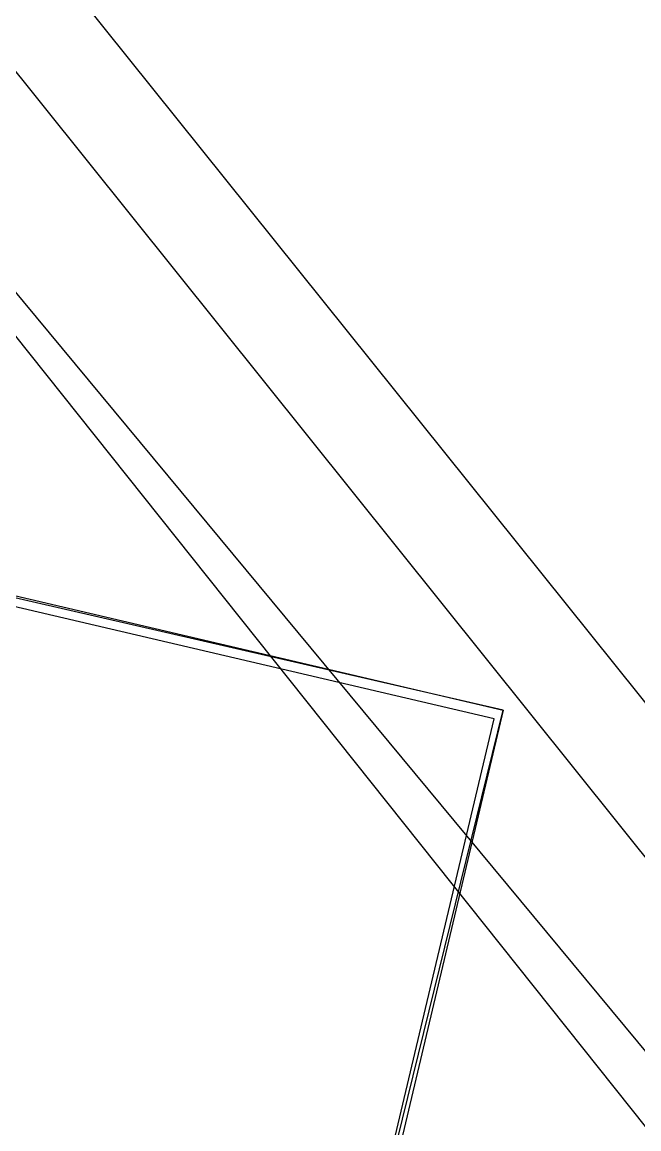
# Model space of a CAD drawing. Header units: feet. Extents: x -84 to 198, y -22 to 181.
# Drawn here: x 127.299 to 128.232, y 127.411 to 129.084 of the extents above; entities that cross this region are included whole.
import ezdxf

# ---------------------------------------------------------------- set-up
doc = ezdxf.new("R2010")
doc.units = ezdxf.units.FT
doc.layers.add('A-LINEA', color=7, linetype='CONTINUOUS')

msp = doc.modelspace()

# ---------------------------------------------------------------- linework, layer by layer
at = {"layer": 'A-LINEA'}
for p, q in [((140.7504, 112.4542), (100.776, 160.6287)), ((140.7504, 112.4542), (103.1232, 159.3849)), ((140.7504, 112.4542), (103.1232, 159.3849)), ((140.5969, 112.4055), (103.0856, 159.2112)), ((140.277, 112.3118), (103.3057, 158.7075)), ((128.0267, 128.0444), (124.1867, 111.8044))]:
    msp.add_line(p, q, dxfattribs=at)
for points in [[(103.1067, 159.3911), (103.0667, 159.2178), (102.5733, 157.1111), (102.8667, 156.9378), (100.9867, 148.9911), (103.5867, 148.3778), (103.4267, 147.7244), (111.4267, 145.8444), (113.8133, 145.2711), (117.8667, 144.3111), (114.9067, 131.8311), (119.4533, 130.7511), (119.2933, 130.0978), (122, 129.4578), (128.0267, 128.0444), (124.1867, 111.8044), (124.44, 111.7378), (125.7867, 111.4178), (129.48, 110.5511), (135.96, 109.0178), (135.88, 108.6844), (141.96, 107.2578)], [(103.1067, 159.3911), (103.0667, 159.2178), (102.5733, 157.1111), (102.8667, 156.9378), (100.9867, 148.9911), (103.5867, 148.3778), (103.4267, 147.7244), (111.4267, 145.8444), (113.8133, 145.2711), (117.8667, 144.3111), (114.9067, 131.8311), (119.4533, 130.7511), (119.2933, 130.0978), (122, 129.4578), (128.0267, 128.0444), (124.1867, 111.8044), (124.44, 111.7378), (125.7867, 111.4178), (129.48, 110.5511), (135.96, 109.0178), (135.88, 108.6844), (141.96, 107.2578)], [(127.0133, 127.4178), (127.8267, 127.2311), (128.0267, 128.0444), (127.2133, 128.2311), (127.0133, 127.4178)], [(127.0267, 127.4311), (127.8267, 127.2444), (128.0133, 128.0311), (127.2133, 128.2178), (127.0267, 127.4311)]]:
    msp.add_lwpolyline(points, dxfattribs=at)

doc.saveas('drawing.dxf')
